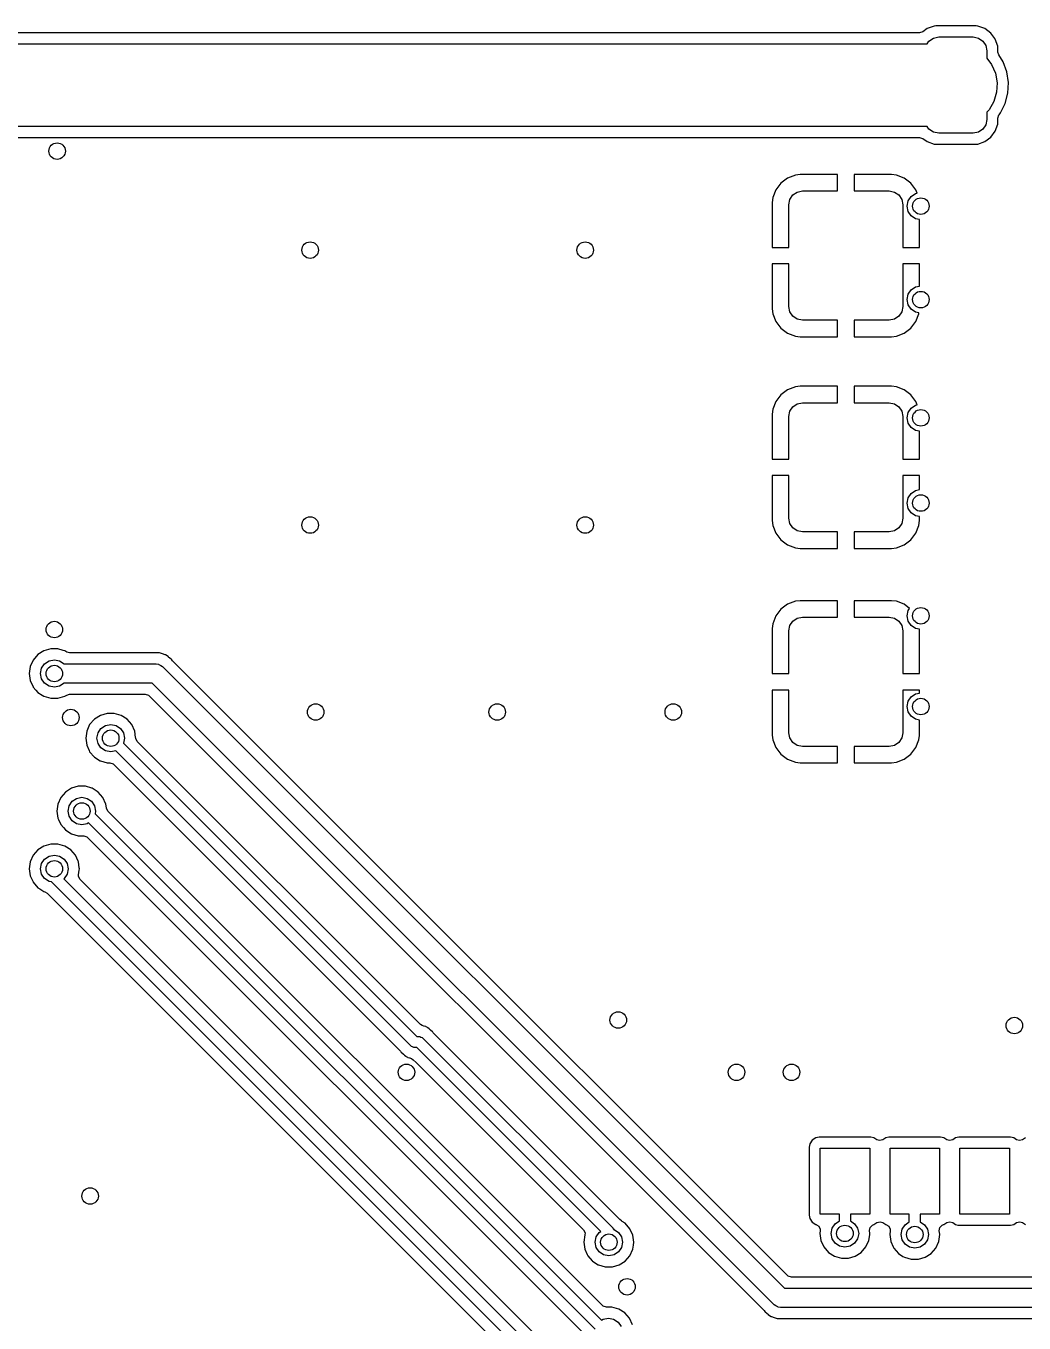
# Model space of a CAD drawing. Extents: x 100.3 to 185, y -144.7 to -85.3.
# Drawn here: x 152.83 to 170.98, y -131.51 to -107.92 of the extents above; entities that cross this region are included whole.
import ezdxf

# ---------------------------------------------------------------- set-up
doc = ezdxf.new("R2010")
doc.units = 0
doc.layers.add('BLACK', color=7, linetype='CONTINUOUS')

msp = doc.modelspace()

# ---------------------------------------------------------------- linework, layer by layer
at = {"layer": 'BLACK', "linetype": 'CONTINUOUS'}
for p, q in [((169.212, -107.972), (169.134, -108.03)), ((169.34, -107.927), (169.212, -107.972)), ((169.371, -107.924), (169.34, -107.927)), ((169.34, -107.927), (169.34, -107.927)), ((170.104, -107.924), (169.371, -107.924)), ((169.371, -107.924), (169.371, -107.924)), ((170.135, -107.927), (170.104, -107.924)), ((170.104, -107.924), (170.104, -107.924)), ((170.263, -107.972), (170.135, -107.927)), ((170.135, -107.927), (170.135, -107.927)), ((170.372, -108.053), (170.263, -107.972)), ((145.7, -108.25), (169.214, -108.25)), ((169.075, -108.049), (145.713, -108.049)), ((169.076, -108.049), (169.075, -108.049)), ((169.134, -108.03), (169.076, -108.049)), ((169.214, -108.25), (169.248, -108.198)), ((169.248, -108.198), (169.329, -108.144)), ((169.329, -108.144), (169.425, -108.125)), ((169.425, -108.125), (170.05, -108.125)), ((170.05, -108.125), (170.146, -108.144)), ((170.146, -108.144), (170.227, -108.198)), ((170.227, -108.198), (170.281, -108.279)), ((170.446, -108.153), (170.372, -108.053)), ((170.372, -108.053), (170.372, -108.053)), ((170.372, -108.053), (170.372, -108.053)), ((170.372, -108.053), (170.372, -108.053)), ((170.372, -108.053), (170.372, -108.053)), ((170.453, -108.162), (170.446, -108.153)), ((170.498, -108.29), (170.453, -108.162)), ((170.281, -108.279), (170.3, -108.375)), ((170.3, -108.375), (170.3, -108.508)), ((170.5, -108.321), (170.498, -108.29)), ((170.498, -108.29), (170.498, -108.29)), ((170.5, -108.399), (170.5, -108.321)), ((170.5, -108.321), (170.5, -108.321)), ((170.515, -108.451), (170.5, -108.399)), ((170.595, -108.579), (170.515, -108.451)), ((170.3, -108.508), (170.387, -108.625)), ((170.387, -108.625), (170.456, -108.785)), ((170.662, -108.761), (170.595, -108.579)), ((170.595, -108.579), (170.595, -108.579)), ((170.456, -108.785), (170.486, -108.956)), ((170.486, -108.956), (170.476, -109.13)), ((170.692, -108.952), (170.662, -108.761)), ((170.662, -108.761), (170.662, -108.761)), ((170.682, -109.145), (170.692, -108.952)), ((170.476, -109.13), (170.426, -109.297)), ((170.633, -109.332), (170.682, -109.145)), ((170.426, -109.297), (170.339, -109.448)), ((170.548, -109.505), (170.633, -109.332)), ((170.3, -109.625), (170.281, -109.721)), ((170.339, -109.448), (170.3, -109.489)), ((170.3, -109.489), (170.3, -109.625)), ((170.5, -109.601), (170.519, -109.543)), ((170.5, -109.679), (170.5, -109.601)), ((170.519, -109.543), (170.521, -109.54)), ((170.521, -109.54), (170.548, -109.505)), ((169.214, -109.75), (146.011, -109.75)), ((169.248, -109.802), (169.214, -109.75)), ((169.329, -109.856), (169.248, -109.802)), ((169.425, -109.875), (169.329, -109.856)), ((170.05, -109.875), (169.425, -109.875)), ((170.146, -109.856), (170.05, -109.875)), ((170.227, -109.802), (170.146, -109.856)), ((170.281, -109.721), (170.227, -109.802)), ((170.372, -109.947), (170.453, -109.838)), ((170.453, -109.838), (170.498, -109.71)), ((170.498, -109.71), (170.5, -109.679)), ((170.5, -109.679), (170.5, -109.679)), ((146.135, -109.95), (153.397, -109.95)), ((153.397, -109.95), (153.4, -109.95)), ((153.4, -109.95), (153.403, -109.95)), ((153.403, -109.95), (169.075, -109.95)), ((169.075, -109.95), (169.133, -109.969)), ((169.133, -109.969), (169.134, -109.97)), ((169.134, -109.97), (169.212, -110.028)), ((169.212, -110.028), (169.212, -110.028)), ((169.212, -110.028), (169.212, -110.028)), ((169.212, -110.028), (169.34, -110.073)), ((169.34, -110.073), (169.371, -110.075)), ((169.371, -110.075), (169.371, -110.075)), ((169.371, -110.075), (169.371, -110.075)), ((169.371, -110.075), (170.104, -110.075)), ((170.104, -110.075), (170.135, -110.073)), ((170.104, -110.075), (170.104, -110.075)), ((170.135, -110.073), (170.263, -110.028)), ((170.263, -110.028), (170.372, -109.947)), ((166.557, -110.782), (166.466, -110.903)), ((166.678, -110.691), (166.557, -110.782)), ((166.819, -110.636), (166.678, -110.691)), ((166.907, -110.625), (166.819, -110.636)), ((167.587, -110.625), (166.907, -110.625)), ((167.588, -110.625), (167.587, -110.625)), ((167.588, -110.925), (167.588, -110.625)), ((167.887, -110.625), (167.887, -110.925)), ((167.888, -110.625), (167.887, -110.625)), ((168.568, -110.625), (167.888, -110.625)), ((168.656, -110.636), (168.568, -110.625)), ((168.797, -110.691), (168.656, -110.636)), ((168.918, -110.782), (168.797, -110.691)), ((169.009, -110.903), (168.918, -110.782)), ((166.411, -111.044), (166.4, -111.132)), ((166.466, -110.903), (166.411, -111.044)), ((166.7, -111.175), (166.719, -111.079)), ((166.719, -111.079), (166.773, -110.998)), ((166.773, -110.998), (166.854, -110.944)), ((166.854, -110.944), (166.95, -110.925)), ((166.95, -110.925), (167.588, -110.925)), ((167.887, -110.925), (168.525, -110.925)), ((168.525, -110.925), (168.621, -110.944)), ((168.621, -110.944), (168.702, -110.998)), ((168.702, -110.998), (168.756, -111.079)), ((168.756, -111.079), (168.775, -111.175)), ((168.869, -111.104), (168.923, -111.023)), ((168.923, -111.023), (169.004, -110.969)), ((169.004, -110.969), (169.033, -110.963)), ((169.033, -110.963), (169.009, -110.903)), ((166.4, -111.132), (166.4, -111.95)), ((166.7, -111.95), (166.7, -111.175)), ((168.775, -111.175), (168.775, -111.95)), ((168.85, -111.2), (168.869, -111.104)), ((168.869, -111.296), (168.85, -111.2)), ((168.923, -111.377), (168.869, -111.296)), ((169.004, -111.431), (168.923, -111.377)), ((169.075, -111.445), (169.004, -111.431)), ((169.075, -111.95), (169.075, -111.445)), ((166.4, -111.95), (166.4, -111.95)), ((166.4, -111.95), (166.7, -111.95)), ((168.775, -111.95), (169.075, -111.95)), ((169.075, -111.95), (169.075, -111.95)), ((166.4, -112.25), (166.4, -113.068)), ((166.7, -112.25), (166.4, -112.25)), ((166.4, -112.25), (166.4, -112.25)), ((166.7, -113.025), (166.7, -112.25)), ((169.075, -112.25), (168.775, -112.25)), ((168.775, -112.25), (168.775, -113.025)), ((169.075, -112.655), (169.075, -112.25)), ((169.075, -112.25), (169.075, -112.25)), ((168.869, -112.804), (168.923, -112.723)), ((168.923, -112.723), (169.004, -112.669)), ((169.004, -112.669), (169.075, -112.655)), ((168.85, -112.9), (168.869, -112.804)), ((168.869, -112.996), (168.85, -112.9)), ((166.4, -113.068), (166.411, -113.156)), ((166.411, -113.156), (166.466, -113.297)), ((166.719, -113.121), (166.7, -113.025)), ((166.773, -113.202), (166.719, -113.121)), ((166.854, -113.256), (166.773, -113.202)), ((168.702, -113.202), (168.621, -113.256)), ((168.756, -113.121), (168.702, -113.202)), ((168.775, -113.025), (168.756, -113.121)), ((168.923, -113.077), (168.869, -112.996)), ((169.004, -113.131), (168.923, -113.077)), ((169.066, -113.143), (169.004, -113.131)), ((169.009, -113.297), (169.064, -113.156)), ((169.064, -113.156), (169.066, -113.143)), ((166.466, -113.297), (166.557, -113.418)), ((166.557, -113.418), (166.678, -113.509)), ((166.95, -113.275), (166.854, -113.256)), ((167.588, -113.275), (166.95, -113.275)), ((167.588, -113.575), (167.588, -113.275)), ((168.525, -113.275), (167.887, -113.275)), ((167.887, -113.275), (167.887, -113.575)), ((168.621, -113.256), (168.525, -113.275)), ((168.797, -113.509), (168.918, -113.418)), ((168.918, -113.418), (169.009, -113.297)), ((166.678, -113.509), (166.819, -113.564)), ((166.819, -113.564), (166.907, -113.575)), ((166.907, -113.575), (166.907, -113.575)), ((166.907, -113.575), (167.587, -113.575)), ((167.587, -113.575), (167.588, -113.575)), ((167.588, -113.575), (167.588, -113.575)), ((167.887, -113.575), (167.888, -113.575)), ((167.888, -113.575), (168.568, -113.575)), ((168.568, -113.575), (168.656, -113.564)), ((168.568, -113.575), (168.568, -113.575)), ((168.656, -113.564), (168.797, -113.509)), ((166.678, -114.541), (166.557, -114.632)), ((166.819, -114.486), (166.678, -114.541)), ((166.907, -114.475), (166.819, -114.486)), ((167.587, -114.475), (166.907, -114.475)), ((167.588, -114.475), (167.587, -114.475)), ((167.588, -114.775), (167.588, -114.475)), ((167.887, -114.475), (167.887, -114.775)), ((167.888, -114.475), (167.887, -114.475)), ((168.568, -114.475), (167.888, -114.475)), ((168.656, -114.486), (168.568, -114.475)), ((168.797, -114.541), (168.656, -114.486)), ((168.918, -114.632), (168.797, -114.541)), ((166.466, -114.753), (166.411, -114.894)), ((166.557, -114.632), (166.466, -114.753)), ((166.719, -114.929), (166.773, -114.848)), ((166.773, -114.848), (166.854, -114.794)), ((166.854, -114.794), (166.95, -114.775)), ((166.95, -114.775), (167.588, -114.775)), ((167.887, -114.775), (168.525, -114.775)), ((168.525, -114.775), (168.621, -114.794)), ((168.621, -114.794), (168.702, -114.848)), ((168.702, -114.848), (168.756, -114.929)), ((169.009, -114.753), (168.918, -114.632)), ((168.923, -114.873), (169.004, -114.819)), ((169.004, -114.819), (169.033, -114.813)), ((169.033, -114.813), (169.009, -114.753)), ((166.411, -114.894), (166.4, -114.982)), ((166.4, -114.982), (166.4, -115.8)), ((166.7, -115.025), (166.719, -114.929)), ((166.7, -115.8), (166.7, -115.025)), ((168.756, -114.929), (168.775, -115.025)), ((168.775, -115.025), (168.775, -115.8)), ((168.85, -115.05), (168.869, -114.954)), ((168.869, -115.146), (168.85, -115.05)), ((168.869, -114.954), (168.923, -114.873)), ((168.923, -115.227), (168.869, -115.146)), ((169.004, -115.281), (168.923, -115.227)), ((169.075, -115.295), (169.004, -115.281)), ((169.075, -115.8), (169.075, -115.295)), ((166.4, -115.8), (166.7, -115.8)), ((166.4, -115.8), (166.4, -115.8)), ((168.775, -115.8), (169.075, -115.8)), ((169.075, -115.8), (169.075, -115.8)), ((166.4, -116.1), (166.4, -116.918)), ((166.7, -116.1), (166.4, -116.1)), ((166.4, -116.1), (166.4, -116.1)), ((166.7, -116.875), (166.7, -116.1)), ((169.075, -116.1), (168.775, -116.1)), ((168.775, -116.1), (168.775, -116.875)), ((169.075, -116.355), (169.075, -116.1)), ((169.075, -116.1), (169.075, -116.1)), ((168.85, -116.6), (168.869, -116.504)), ((168.869, -116.504), (168.923, -116.423)), ((168.923, -116.423), (169.004, -116.369)), ((169.004, -116.369), (169.075, -116.355)), ((168.869, -116.696), (168.85, -116.6)), ((168.923, -116.777), (168.869, -116.696)), ((166.4, -116.918), (166.411, -117.006)), ((166.719, -116.971), (166.7, -116.875)), ((166.773, -117.052), (166.719, -116.971)), ((168.756, -116.971), (168.702, -117.052)), ((168.775, -116.875), (168.756, -116.971)), ((169.004, -116.831), (168.923, -116.777)), ((169.075, -116.845), (169.004, -116.831)), ((169.064, -117.006), (169.075, -116.918)), ((169.075, -116.918), (169.075, -116.845)), ((169.075, -116.918), (169.075, -116.918)), ((166.411, -117.006), (166.466, -117.147)), ((166.466, -117.147), (166.557, -117.268)), ((166.854, -117.106), (166.773, -117.052)), ((166.95, -117.125), (166.854, -117.106)), ((167.588, -117.125), (166.95, -117.125)), ((167.588, -117.425), (167.588, -117.125)), ((168.525, -117.125), (167.887, -117.125)), ((167.887, -117.125), (167.887, -117.425)), ((168.621, -117.106), (168.525, -117.125)), ((168.702, -117.052), (168.621, -117.106)), ((168.918, -117.268), (169.009, -117.147)), ((169.009, -117.147), (169.064, -117.006)), ((166.557, -117.268), (166.678, -117.359)), ((166.678, -117.359), (166.819, -117.414)), ((166.819, -117.414), (166.907, -117.425)), ((166.907, -117.425), (166.907, -117.425)), ((166.907, -117.425), (167.587, -117.425)), ((167.587, -117.425), (167.588, -117.425)), ((167.588, -117.425), (167.588, -117.425)), ((167.887, -117.425), (167.888, -117.425)), ((167.888, -117.425), (168.568, -117.425)), ((168.568, -117.425), (168.656, -117.414)), ((168.568, -117.425), (168.568, -117.425)), ((168.656, -117.414), (168.797, -117.359)), ((168.797, -117.359), (168.918, -117.268)), ((166.819, -118.386), (166.678, -118.441)), ((166.907, -118.375), (166.819, -118.386)), ((167.587, -118.375), (166.907, -118.375)), ((167.588, -118.375), (167.587, -118.375)), ((167.588, -118.675), (167.588, -118.375)), ((167.887, -118.375), (167.887, -118.675)), ((167.888, -118.375), (167.887, -118.375)), ((168.568, -118.375), (167.888, -118.375)), ((168.656, -118.386), (168.568, -118.375)), ((168.797, -118.441), (168.656, -118.386)), ((166.557, -118.532), (166.466, -118.653)), ((166.678, -118.441), (166.557, -118.532)), ((168.895, -118.515), (168.797, -118.441)), ((168.85, -118.65), (168.869, -118.554)), ((168.869, -118.554), (168.895, -118.515)), ((166.411, -118.794), (166.4, -118.882)), ((166.466, -118.653), (166.411, -118.794)), ((166.7, -118.925), (166.719, -118.829)), ((166.719, -118.829), (166.773, -118.748)), ((166.773, -118.748), (166.854, -118.694)), ((166.854, -118.694), (166.95, -118.675)), ((166.95, -118.675), (167.588, -118.675)), ((167.887, -118.675), (168.525, -118.675)), ((168.525, -118.675), (168.621, -118.694)), ((168.621, -118.694), (168.702, -118.748)), ((168.702, -118.748), (168.756, -118.829)), ((168.756, -118.829), (168.775, -118.925)), ((168.869, -118.746), (168.85, -118.65)), ((168.923, -118.827), (168.869, -118.746)), ((169.004, -118.881), (168.923, -118.827)), ((166.4, -118.882), (166.4, -119.7)), ((166.7, -119.7), (166.7, -118.925)), ((168.775, -118.925), (168.775, -119.7)), ((169.075, -118.895), (169.004, -118.881)), ((169.075, -119.7), (169.075, -118.895)), ((153.161, -119.286), (153.052, -119.356)), ((153.285, -119.249), (153.161, -119.286)), ((153.161, -119.286), (153.161, -119.286)), ((153.415, -119.249), (153.285, -119.249)), ((153.285, -119.249), (153.285, -119.249)), ((153.511, -119.278), (153.415, -119.249)), ((153.415, -119.249), (153.415, -119.249)), ((153.539, -119.286), (153.511, -119.278)), ((153.575, -119.309), (153.539, -119.286)), ((153.628, -119.325), (153.575, -119.309)), ((155.191, -119.325), (153.628, -119.325)), ((155.193, -119.324), (155.191, -119.325)), ((155.241, -119.322), (155.193, -119.324)), ((155.247, -119.322), (155.241, -119.322)), ((155.255, -119.323), (155.247, -119.322)), ((155.247, -119.322), (155.247, -119.322)), ((155.247, -119.322), (155.247, -119.322)), ((155.263, -119.324), (155.255, -119.323)), ((155.314, -119.342), (155.263, -119.324)), ((155.316, -119.343), (155.314, -119.342)), ((155.367, -119.358), (155.316, -119.343)), ((152.913, -119.572), (152.895, -119.7)), ((152.967, -119.454), (152.913, -119.572)), ((153.052, -119.356), (152.967, -119.454)), ((153.119, -119.604), (153.173, -119.523)), ((153.173, -119.523), (153.254, -119.469)), ((153.254, -119.469), (153.35, -119.45)), ((153.35, -119.45), (153.446, -119.469)), ((153.446, -119.469), (153.527, -119.523)), ((153.527, -119.523), (153.528, -119.525)), ((153.528, -119.525), (155.2, -119.525)), ((155.2, -119.525), (155.242, -119.53)), ((155.242, -119.53), (155.247, -119.533)), ((155.247, -119.533), (155.252, -119.533)), ((155.252, -119.533), (155.284, -119.552)), ((155.284, -119.552), (155.316, -119.569)), ((155.316, -119.569), (155.319, -119.573)), ((155.319, -119.573), (155.324, -119.576)), ((155.324, -119.576), (166.622, -130.875)), ((155.374, -119.361), (155.367, -119.358)), ((155.381, -119.365), (155.374, -119.361)), ((155.424, -119.398), (155.381, -119.365)), ((155.425, -119.399), (155.424, -119.398)), ((155.433, -119.405), (155.425, -119.399)), ((155.444, -119.412), (155.433, -119.405)), ((155.447, -119.416), (155.444, -119.412)), ((155.444, -119.412), (155.444, -119.412)), ((155.444, -119.412), (155.444, -119.412)), ((155.451, -119.42), (155.447, -119.416)), ((155.48, -119.442), (155.451, -119.42)), ((155.482, -119.444), (155.48, -119.442)), ((155.487, -119.453), (155.482, -119.444)), ((155.5, -119.469), (155.487, -119.453)), ((155.731, -119.7), (155.5, -119.469)), ((152.895, -119.7), (152.895, -119.7)), ((152.895, -119.7), (152.913, -119.828)), ((153.1, -119.7), (153.119, -119.604)), ((153.119, -119.796), (153.1, -119.7)), ((153.173, -119.877), (153.119, -119.796)), ((156.849, -120.818), (155.731, -119.7)), ((166.4, -119.7), (166.7, -119.7)), ((166.4, -119.7), (166.4, -119.7)), ((168.775, -119.7), (169.075, -119.7)), ((169.075, -119.7), (169.075, -119.7)), ((152.913, -119.828), (152.966, -119.944)), ((152.966, -119.944), (152.967, -119.946)), ((152.967, -119.946), (153.015, -120.002)), ((153.015, -120.002), (153.052, -120.044)), ((153.052, -120.044), (153.13, -120.094)), ((153.254, -119.931), (153.173, -119.877)), ((153.35, -119.95), (153.254, -119.931)), ((153.446, -119.931), (153.35, -119.95)), ((153.527, -119.877), (153.446, -119.931)), ((153.528, -119.875), (153.527, -119.877)), ((155.128, -119.875), (153.528, -119.875)), ((166.426, -131.174), (155.128, -119.875)), ((166.7, -120), (166.4, -120)), ((166.4, -120), (166.4, -120)), ((166.4, -120), (166.4, -120.818)), ((166.7, -120.775), (166.7, -120)), ((169.075, -120), (168.775, -120)), ((168.775, -120), (168.775, -120.775)), ((169.075, -120.055), (169.075, -120)), ((169.075, -120), (169.075, -120)), ((153.13, -120.094), (153.161, -120.114)), ((153.161, -120.114), (153.285, -120.15)), ((153.285, -120.15), (153.285, -120.15)), ((153.285, -120.15), (153.415, -120.15)), ((153.415, -120.15), (153.539, -120.114)), ((153.415, -120.15), (153.415, -120.15)), ((153.539, -120.114), (153.575, -120.091)), ((153.575, -120.091), (153.628, -120.075)), ((153.628, -120.075), (155.003, -120.075)), ((155.003, -120.075), (155.062, -120.094)), ((155.062, -120.094), (155.073, -120.104)), ((155.073, -120.104), (166.25, -131.281)), ((168.85, -120.3), (168.869, -120.204)), ((168.869, -120.204), (168.923, -120.123)), ((168.923, -120.123), (169.004, -120.069)), ((169.004, -120.069), (169.075, -120.055)), ((154.186, -120.461), (154.077, -120.531)), ((154.31, -120.424), (154.186, -120.461)), ((154.186, -120.461), (154.186, -120.461)), ((154.44, -120.424), (154.31, -120.424)), ((154.31, -120.424), (154.31, -120.424)), ((154.564, -120.461), (154.44, -120.424)), ((154.44, -120.424), (154.44, -120.424)), ((154.673, -120.531), (154.564, -120.461)), ((154.564, -120.461), (154.564, -120.461)), ((154.564, -120.461), (154.564, -120.461)), ((154.564, -120.461), (154.564, -120.461)), ((168.869, -120.396), (168.85, -120.3)), ((168.923, -120.477), (168.869, -120.396)), ((169.004, -120.531), (168.923, -120.477)), ((153.938, -120.747), (153.92, -120.875)), ((153.992, -120.629), (153.938, -120.747)), ((154.077, -120.531), (153.992, -120.629)), ((154.144, -120.779), (154.198, -120.698)), ((154.198, -120.698), (154.279, -120.644)), ((154.279, -120.644), (154.375, -120.625)), ((154.375, -120.625), (154.471, -120.644)), ((154.471, -120.644), (154.552, -120.698)), ((154.552, -120.698), (154.606, -120.779)), ((154.758, -120.629), (154.673, -120.531)), ((154.673, -120.531), (154.673, -120.531)), ((154.673, -120.531), (154.673, -120.531)), ((154.812, -120.747), (154.758, -120.629)), ((154.758, -120.629), (154.758, -120.629)), ((154.828, -120.86), (154.812, -120.747)), ((169.075, -120.545), (169.004, -120.531)), ((169.075, -120.818), (169.075, -120.545)), ((153.92, -120.875), (153.92, -120.875)), ((153.92, -120.875), (153.938, -121.003)), ((154.125, -120.875), (154.144, -120.779)), ((154.144, -120.971), (154.125, -120.875)), ((154.198, -121.052), (154.144, -120.971)), ((154.606, -120.779), (154.625, -120.875)), ((154.625, -120.875), (154.607, -120.966)), ((154.607, -120.966), (159.941, -126.3)), ((154.83, -120.875), (154.828, -120.86)), ((154.831, -120.878), (154.83, -120.875)), ((154.831, -120.879), (154.831, -120.878)), ((154.858, -120.934), (154.831, -120.879)), ((160.004, -126.079), (154.858, -120.934)), ((160.281, -124.25), (156.849, -120.818)), ((166.4, -120.818), (166.411, -120.906)), ((166.411, -120.906), (166.466, -121.047)), ((166.719, -120.871), (166.7, -120.775)), ((166.773, -120.952), (166.719, -120.871)), ((166.854, -121.006), (166.773, -120.952)), ((168.702, -120.952), (168.621, -121.006)), ((168.756, -120.871), (168.702, -120.952)), ((168.775, -120.775), (168.756, -120.871)), ((169.009, -121.047), (169.064, -120.906)), ((169.064, -120.906), (169.074, -120.829)), ((169.074, -120.829), (169.075, -120.818)), ((169.075, -120.818), (169.075, -120.818)), ((153.938, -121.003), (153.981, -121.097)), ((153.981, -121.097), (153.992, -121.121)), ((153.992, -121.121), (154.077, -121.219)), ((154.077, -121.219), (154.077, -121.219)), ((154.077, -121.219), (154.185, -121.288)), ((154.279, -121.106), (154.198, -121.052)), ((154.375, -121.125), (154.279, -121.106)), ((154.466, -121.107), (154.375, -121.125)), ((159.829, -126.471), (154.466, -121.107)), ((166.466, -121.047), (166.557, -121.168)), ((166.557, -121.168), (166.678, -121.259)), ((166.95, -121.025), (166.854, -121.006)), ((167.588, -121.025), (166.95, -121.025)), ((167.588, -121.325), (167.588, -121.025)), ((168.525, -121.025), (167.887, -121.025)), ((167.887, -121.025), (167.887, -121.325)), ((168.621, -121.006), (168.525, -121.025)), ((168.797, -121.259), (168.918, -121.168)), ((168.918, -121.168), (169.009, -121.047)), ((154.185, -121.288), (154.186, -121.289)), ((154.186, -121.289), (154.31, -121.325)), ((154.31, -121.325), (154.36, -121.325)), ((154.36, -121.325), (154.418, -121.344)), ((154.418, -121.344), (154.43, -121.354)), ((154.43, -121.354), (159.641, -126.566)), ((166.678, -121.259), (166.819, -121.314)), ((166.819, -121.314), (166.907, -121.325)), ((166.907, -121.325), (166.907, -121.325)), ((166.907, -121.325), (167.587, -121.325)), ((167.587, -121.325), (167.588, -121.325)), ((167.887, -121.325), (167.888, -121.325)), ((167.888, -121.325), (168.568, -121.325)), ((168.568, -121.325), (168.656, -121.314)), ((168.568, -121.325), (168.568, -121.325)), ((168.656, -121.314), (168.797, -121.259)), ((153.552, -121.856), (153.467, -121.954)), ((153.661, -121.786), (153.552, -121.856)), ((153.785, -121.749), (153.661, -121.786)), ((153.661, -121.786), (153.661, -121.786)), ((153.915, -121.749), (153.785, -121.749)), ((153.785, -121.749), (153.785, -121.749)), ((154.034, -121.784), (153.915, -121.749)), ((153.915, -121.749), (153.915, -121.749)), ((154.039, -121.786), (154.034, -121.784)), ((154.148, -121.856), (154.039, -121.786)), ((154.039, -121.786), (154.039, -121.786)), ((154.039, -121.786), (154.039, -121.786)), ((154.233, -121.954), (154.148, -121.856)), ((154.148, -121.856), (154.148, -121.856)), ((154.148, -121.856), (154.148, -121.856)), ((153.413, -122.072), (153.395, -122.2)), ((153.467, -121.954), (153.413, -122.072)), ((153.6, -122.2), (153.619, -122.104)), ((153.619, -122.104), (153.673, -122.023)), ((153.673, -122.023), (153.754, -121.969)), ((153.754, -121.969), (153.85, -121.95)), ((153.85, -121.95), (153.946, -121.969)), ((153.946, -121.969), (154.027, -122.023)), ((154.027, -122.023), (154.081, -122.104)), ((154.081, -122.104), (154.1, -122.2)), ((154.287, -122.072), (154.233, -121.954)), ((154.297, -122.144), (154.287, -122.072)), ((154.297, -122.146), (154.297, -122.144)), ((154.325, -122.2), (154.297, -122.146)), ((153.395, -122.2), (153.395, -122.2)), ((153.395, -122.2), (153.413, -122.328)), ((153.413, -122.328), (153.424, -122.352)), ((153.424, -122.352), (153.467, -122.446)), ((153.619, -122.296), (153.6, -122.2)), ((153.673, -122.377), (153.619, -122.296)), ((153.754, -122.431), (153.673, -122.377)), ((154.1, -122.2), (154.09, -122.249)), ((154.09, -122.249), (163.298, -131.457)), ((163.315, -131.191), (154.325, -122.2)), ((153.467, -122.446), (153.515, -122.502)), ((153.515, -122.502), (153.552, -122.544)), ((153.552, -122.544), (153.63, -122.594)), ((153.63, -122.594), (153.661, -122.614)), ((153.661, -122.614), (153.785, -122.65)), ((153.85, -122.45), (153.754, -122.431)), ((153.946, -122.431), (153.85, -122.45)), ((153.972, -122.413), (153.946, -122.431)), ((163.18, -131.621), (153.972, -122.413)), ((153.161, -122.836), (153.052, -122.906)), ((153.285, -122.8), (153.161, -122.836)), ((153.161, -122.836), (153.161, -122.836)), ((153.415, -122.8), (153.285, -122.8)), ((153.285, -122.8), (153.285, -122.8)), ((153.539, -122.836), (153.415, -122.8)), ((153.415, -122.8), (153.415, -122.8)), ((153.648, -122.906), (153.539, -122.836)), ((153.539, -122.836), (153.539, -122.836)), ((153.539, -122.836), (153.539, -122.836)), ((153.539, -122.836), (153.539, -122.836)), ((153.785, -122.65), (153.785, -122.65)), ((153.785, -122.65), (153.885, -122.65)), ((153.885, -122.65), (153.943, -122.669)), ((153.943, -122.669), (153.955, -122.679)), ((153.955, -122.679), (162.945, -131.67)), ((152.967, -123.004), (152.913, -123.122)), ((153.052, -122.906), (152.967, -123.004)), ((153.119, -123.154), (153.173, -123.073)), ((153.173, -123.073), (153.254, -123.019)), ((153.254, -123.019), (153.35, -123)), ((153.35, -123), (153.446, -123.019)), ((153.446, -123.019), (153.527, -123.073)), ((153.527, -123.073), (153.581, -123.154)), ((153.733, -123.004), (153.648, -122.906)), ((153.648, -122.906), (153.648, -122.906)), ((153.648, -122.906), (153.648, -122.906)), ((153.782, -123.112), (153.733, -123.004)), ((153.787, -123.122), (153.782, -123.112)), ((152.913, -123.122), (152.895, -123.25)), ((152.895, -123.25), (152.895, -123.25)), ((152.895, -123.25), (152.913, -123.378)), ((153.1, -123.25), (153.119, -123.154)), ((153.119, -123.346), (153.1, -123.25)), ((153.173, -123.427), (153.119, -123.346)), ((153.581, -123.346), (153.527, -123.427)), ((153.581, -123.154), (153.6, -123.25)), ((153.6, -123.25), (153.581, -123.346)), ((153.803, -123.235), (153.787, -123.122)), ((153.79, -123.358), (153.802, -123.272)), ((153.802, -123.272), (153.805, -123.25)), ((153.805, -123.25), (153.803, -123.235)), ((152.913, -123.378), (152.963, -123.486)), ((152.963, -123.486), (152.967, -123.496)), ((152.967, -123.496), (153.052, -123.594)), ((153.254, -123.481), (153.173, -123.427)), ((153.298, -123.49), (153.254, -123.481)), ((163.118, -133.309), (153.298, -123.49)), ((153.527, -123.427), (153.522, -123.43)), ((153.522, -123.43), (163.259, -133.168)), ((153.79, -123.388), (153.79, -123.358)), ((153.818, -123.443), (153.79, -123.388)), ((163.295, -132.921), (153.818, -123.443)), ((153.052, -123.594), (153.052, -123.594)), ((153.052, -123.594), (153.086, -123.616)), ((153.086, -123.616), (153.161, -123.664)), ((153.161, -123.664), (153.176, -123.669)), ((153.176, -123.669), (153.219, -123.694)), ((153.219, -123.694), (162.867, -133.341)), ((165.581, -129.55), (160.281, -124.25)), ((160.038, -126.101), (160.004, -126.079)), ((160.064, -126.111), (160.038, -126.101)), ((160.07, -126.113), (160.064, -126.111)), ((160.101, -126.12), (160.07, -126.113)), ((160.109, -126.126), (160.101, -126.12)), ((160.101, -126.12), (160.101, -126.12)), ((160.13, -126.137), (160.109, -126.126)), ((160.139, -126.14), (160.13, -126.137)), ((160.162, -126.162), (160.139, -126.14)), ((160.168, -126.166), (160.162, -126.162)), ((160.17, -126.167), (160.168, -126.166)), ((160.171, -126.168), (160.17, -126.167)), ((160.185, -126.182), (160.171, -126.168)), ((160.186, -126.183), (160.185, -126.182)), ((160.222, -126.216), (160.186, -126.183)), ((159.941, -126.3), (159.978, -126.3)), ((159.978, -126.3), (159.985, -126.302)), ((159.985, -126.302), (159.993, -126.301)), ((159.993, -126.301), (160.014, -126.312)), ((160.014, -126.312), (160.037, -126.319)), ((160.037, -126.319), (160.041, -126.326)), ((160.041, -126.326), (160.049, -126.329)), ((160.049, -126.329), (163.501, -129.781)), ((160.227, -126.223), (160.222, -126.216)), ((160.228, -126.222), (160.227, -126.223)), ((160.236, -126.234), (160.228, -126.222)), ((163.625, -129.623), (160.236, -126.234)), ((159.641, -126.566), (159.65, -126.578)), ((159.65, -126.578), (159.651, -126.577)), ((159.651, -126.577), (159.656, -126.584)), ((159.656, -126.584), (159.692, -126.617)), ((159.692, -126.617), (159.693, -126.618)), ((159.693, -126.618), (159.701, -126.626)), ((159.701, -126.626), (159.707, -126.632)), ((159.707, -126.632), (159.71, -126.634)), ((159.71, -126.634), (159.716, -126.638)), ((159.716, -126.638), (159.739, -126.66)), ((159.836, -126.474), (159.829, -126.471)), ((159.841, -126.481), (159.836, -126.474)), ((159.863, -126.488), (159.841, -126.481)), ((159.884, -126.499), (159.863, -126.488)), ((159.892, -126.498), (159.884, -126.499)), ((159.9, -126.5), (159.892, -126.498)), ((159.936, -126.5), (159.9, -126.5)), ((163.281, -129.845), (159.936, -126.5)), ((159.739, -126.66), (159.739, -126.66)), ((159.739, -126.66), (159.739, -126.66)), ((159.739, -126.66), (159.748, -126.663)), ((159.748, -126.663), (159.768, -126.674)), ((159.768, -126.674), (159.777, -126.68)), ((159.777, -126.68), (159.808, -126.687)), ((159.808, -126.687), (159.814, -126.689)), ((159.814, -126.689), (159.826, -126.694)), ((159.826, -126.694), (159.84, -126.699)), ((159.84, -126.699), (159.874, -126.721)), ((159.874, -126.721), (159.925, -126.772)), ((159.925, -126.772), (159.927, -126.773)), ((159.927, -126.773), (159.928, -126.775)), ((159.928, -126.775), (162.968, -129.815)), ((167.081, -128.252), (167.07, -128.31)), ((167.125, -128.185), (167.081, -128.252)), ((167.081, -128.252), (167.081, -128.252)), ((167.192, -128.141), (167.125, -128.185)), ((167.125, -128.185), (167.125, -128.185)), ((167.25, -128.13), (167.192, -128.141)), ((167.192, -128.141), (167.192, -128.141)), ((168.19, -128.13), (167.25, -128.13)), ((167.25, -128.13), (167.25, -128.13)), ((167.25, -128.13), (167.25, -128.13)), ((168.248, -128.141), (168.19, -128.13)), ((168.19, -128.13), (168.19, -128.13)), ((168.3, -128.176), (168.248, -128.141)), ((168.248, -128.141), (168.248, -128.141)), ((168.248, -128.141), (168.248, -128.141)), ((168.248, -128.141), (168.248, -128.141)), ((168.351, -128.192), (168.3, -128.176)), ((168.41, -128.176), (168.351, -128.192)), ((168.462, -128.141), (168.41, -128.176)), ((168.52, -128.13), (168.462, -128.141)), ((168.462, -128.141), (168.462, -128.141)), ((169.46, -128.13), (168.52, -128.13)), ((168.52, -128.13), (168.52, -128.13)), ((168.52, -128.13), (168.52, -128.13)), ((169.518, -128.141), (169.46, -128.13)), ((169.46, -128.13), (169.46, -128.13)), ((169.57, -128.176), (169.518, -128.141)), ((169.518, -128.141), (169.518, -128.141)), ((169.518, -128.141), (169.518, -128.141)), ((169.518, -128.141), (169.518, -128.141)), ((169.621, -128.192), (169.57, -128.176)), ((169.68, -128.176), (169.621, -128.192)), ((169.732, -128.141), (169.68, -128.176)), ((169.79, -128.13), (169.732, -128.141)), ((169.732, -128.141), (169.732, -128.141)), ((170.73, -128.13), (169.79, -128.13)), ((169.79, -128.13), (169.79, -128.13)), ((169.79, -128.13), (169.79, -128.13)), ((170.788, -128.141), (170.73, -128.13)), ((170.73, -128.13), (170.73, -128.13)), ((170.84, -128.176), (170.788, -128.141)), ((170.788, -128.141), (170.788, -128.141)), ((170.788, -128.141), (170.788, -128.141)), ((170.788, -128.141), (170.788, -128.141)), ((170.891, -128.192), (170.84, -128.176)), ((170.95, -128.176), (170.891, -128.192)), ((171.002, -128.141), (170.95, -128.176)), ((167.07, -128.31), (167.07, -128.31)), ((167.07, -128.31), (167.07, -129.55)), ((167.27, -129.53), (167.27, -128.33)), ((167.27, -128.33), (168.17, -128.33)), ((168.17, -128.33), (168.17, -129.53)), ((168.54, -129.53), (168.54, -128.33)), ((168.54, -128.33), (169.44, -128.33)), ((169.44, -128.33), (169.44, -129.53)), ((169.81, -129.53), (169.81, -128.33)), ((169.81, -128.33), (170.71, -128.33)), ((170.71, -128.33), (170.71, -129.53)), ((163.63, -129.627), (163.625, -129.623)), ((163.659, -129.649), (163.63, -129.627)), ((163.674, -129.662), (163.659, -129.649)), ((163.728, -129.696), (163.674, -129.662)), ((163.813, -129.794), (163.728, -129.696)), ((163.728, -129.696), (163.728, -129.696)), ((166.677, -130.646), (165.581, -129.55)), ((167.07, -129.55), (167.081, -129.608)), ((167.07, -129.55), (167.07, -129.55)), ((167.081, -129.608), (167.081, -129.608)), ((167.081, -129.608), (167.125, -129.675)), ((167.125, -129.675), (167.125, -129.675)), ((167.125, -129.675), (167.192, -129.719)), ((167.192, -129.719), (167.193, -129.719)), ((167.193, -129.719), (167.196, -129.72)), ((167.196, -129.72), (167.201, -129.723)), ((167.62, -129.53), (167.27, -129.53)), ((167.489, -129.784), (167.543, -129.703)), ((167.543, -129.703), (167.62, -129.652)), ((167.62, -129.652), (167.62, -129.53)), ((168.17, -129.53), (167.82, -129.53)), ((167.82, -129.53), (167.82, -129.652)), ((167.82, -129.652), (167.897, -129.703)), ((167.897, -129.703), (167.951, -129.784)), ((168.222, -129.727), (168.247, -129.719)), ((168.247, -129.719), (168.248, -129.719)), ((168.248, -129.719), (168.3, -129.684)), ((168.3, -129.684), (168.359, -129.668)), ((168.359, -129.668), (168.41, -129.684)), ((168.41, -129.684), (168.462, -129.719)), ((168.462, -129.719), (168.466, -129.72)), ((168.466, -129.72), (168.52, -129.75)), ((168.89, -129.53), (168.54, -129.53)), ((168.813, -129.723), (168.89, -129.672)), ((168.89, -129.672), (168.89, -129.53)), ((169.44, -129.53), (169.09, -129.53)), ((169.09, -129.53), (169.09, -129.672)), ((169.09, -129.672), (169.167, -129.723)), ((169.49, -129.728), (169.514, -129.72)), ((169.514, -129.72), (169.518, -129.719)), ((169.518, -129.719), (169.57, -129.684)), ((169.57, -129.684), (169.629, -129.668)), ((169.629, -129.668), (169.68, -129.684)), ((169.68, -129.684), (169.732, -129.719)), ((169.732, -129.719), (169.773, -129.727)), ((170.71, -129.53), (169.81, -129.53)), ((170.73, -129.731), (170.788, -129.719)), ((170.788, -129.719), (170.84, -129.684)), ((170.84, -129.684), (170.899, -129.668)), ((170.899, -129.668), (170.95, -129.684)), ((170.95, -129.684), (171.002, -129.719)), ((162.968, -129.815), (162.996, -129.87)), ((162.994, -129.905), (162.975, -130.04)), ((162.996, -129.87), (162.993, -129.905)), ((162.993, -129.905), (162.994, -129.905)), ((163.18, -130.04), (163.199, -129.944)), ((163.199, -129.944), (163.253, -129.863)), ((163.253, -129.863), (163.281, -129.845)), ((163.501, -129.781), (163.504, -129.789)), ((163.504, -129.789), (163.511, -129.793)), ((163.511, -129.793), (163.515, -129.807)), ((163.515, -129.807), (163.526, -129.809)), ((163.526, -129.809), (163.607, -129.863)), ((163.607, -129.863), (163.661, -129.944)), ((163.661, -129.944), (163.68, -130.04)), ((163.867, -129.912), (163.813, -129.794)), ((163.885, -130.04), (163.867, -129.912)), ((167.201, -129.723), (167.201, -129.723)), ((167.201, -129.723), (167.247, -129.749)), ((167.247, -129.749), (167.272, -129.805)), ((167.272, -129.83), (167.265, -129.88)), ((167.265, -129.88), (167.265, -129.88)), ((167.265, -129.88), (167.283, -130.008)), ((167.272, -129.805), (167.272, -129.83)), ((167.47, -129.88), (167.489, -129.784)), ((167.489, -129.976), (167.47, -129.88)), ((167.951, -129.784), (167.97, -129.88)), ((167.97, -129.88), (167.951, -129.976)), ((168.157, -130.008), (168.172, -129.905)), ((168.168, -129.83), (168.178, -129.77)), ((168.175, -129.88), (168.168, -129.83)), ((168.172, -129.905), (168.175, -129.88)), ((168.175, -129.88), (168.175, -129.88)), ((168.178, -129.77), (168.222, -129.727)), ((168.52, -129.75), (168.545, -129.805)), ((168.545, -129.832), (168.535, -129.9)), ((168.535, -129.9), (168.535, -129.9)), ((168.535, -129.9), (168.553, -130.028)), ((168.545, -129.805), (168.545, -129.831)), ((168.545, -129.831), (168.545, -129.832)), ((168.74, -129.9), (168.759, -129.804)), ((168.759, -129.996), (168.74, -129.9)), ((168.759, -129.804), (168.813, -129.723)), ((169.167, -129.723), (169.221, -129.804)), ((169.221, -129.804), (169.24, -129.9)), ((169.24, -129.9), (169.221, -129.996)), ((169.427, -130.028), (169.445, -129.9)), ((169.435, -129.831), (169.446, -129.771)), ((169.444, -129.893), (169.435, -129.831)), ((169.445, -129.9), (169.444, -129.893)), ((169.446, -129.771), (169.49, -129.728)), ((169.773, -129.727), (169.79, -129.73)), ((169.79, -129.73), (169.79, -129.73)), ((169.79, -129.73), (169.79, -129.731)), ((169.79, -129.731), (169.79, -129.731)), ((169.79, -129.731), (170.73, -129.731)), ((170.73, -129.731), (170.73, -129.731)), ((162.975, -130.04), (162.975, -130.04)), ((162.975, -130.04), (162.993, -130.168)), ((162.993, -130.168), (163.038, -130.265)), ((163.199, -130.136), (163.18, -130.04)), ((163.253, -130.217), (163.199, -130.136)), ((163.661, -130.136), (163.607, -130.217)), ((163.68, -130.04), (163.661, -130.136)), ((163.813, -130.286), (163.867, -130.168)), ((163.867, -130.168), (163.877, -130.095)), ((163.877, -130.095), (163.885, -130.04)), ((163.885, -130.04), (163.885, -130.04)), ((167.283, -130.008), (167.335, -130.121)), ((167.335, -130.121), (167.337, -130.126)), ((167.337, -130.126), (167.422, -130.224)), ((167.543, -130.057), (167.489, -129.976)), ((167.624, -130.111), (167.543, -130.057)), ((167.72, -130.13), (167.624, -130.111)), ((167.816, -130.111), (167.72, -130.13)), ((167.897, -130.057), (167.816, -130.111)), ((167.951, -129.976), (167.897, -130.057)), ((168.018, -130.224), (168.103, -130.126)), ((168.103, -130.126), (168.157, -130.008)), ((168.553, -130.028), (168.598, -130.125)), ((168.598, -130.125), (168.607, -130.146)), ((168.607, -130.146), (168.692, -130.244)), ((168.813, -130.077), (168.759, -129.996)), ((168.894, -130.131), (168.813, -130.077)), ((168.99, -130.15), (168.894, -130.131)), ((169.086, -130.131), (168.99, -130.15)), ((169.167, -130.077), (169.086, -130.131)), ((169.221, -129.996), (169.167, -130.077)), ((169.288, -130.244), (169.373, -130.146)), ((169.373, -130.146), (169.427, -130.028)), ((163.038, -130.265), (163.047, -130.286)), ((163.047, -130.286), (163.125, -130.376)), ((163.125, -130.376), (163.132, -130.384)), ((163.132, -130.384), (163.237, -130.451)), ((163.334, -130.271), (163.253, -130.217)), ((163.43, -130.29), (163.334, -130.271)), ((163.526, -130.271), (163.43, -130.29)), ((163.607, -130.217), (163.526, -130.271)), ((163.619, -130.454), (163.728, -130.384)), ((163.728, -130.384), (163.813, -130.286)), ((167.422, -130.224), (167.422, -130.224)), ((167.422, -130.224), (167.531, -130.294)), ((167.531, -130.294), (167.531, -130.294)), ((167.531, -130.294), (167.655, -130.331)), ((167.655, -130.331), (167.655, -130.331)), ((167.655, -130.331), (167.785, -130.331)), ((167.785, -130.331), (167.909, -130.294)), ((167.785, -130.331), (167.785, -130.331)), ((167.909, -130.294), (168.018, -130.224)), ((168.692, -130.244), (168.692, -130.244)), ((168.692, -130.244), (168.774, -130.297)), ((168.774, -130.297), (168.801, -130.314)), ((168.801, -130.314), (168.925, -130.35)), ((168.925, -130.35), (168.925, -130.35)), ((168.925, -130.35), (169.055, -130.35)), ((169.055, -130.35), (169.179, -130.314)), ((169.055, -130.35), (169.055, -130.35)), ((169.179, -130.314), (169.288, -130.244)), ((163.237, -130.451), (163.241, -130.454)), ((163.241, -130.454), (163.365, -130.49)), ((163.365, -130.49), (163.365, -130.49)), ((163.365, -130.49), (163.495, -130.49)), ((163.495, -130.49), (163.619, -130.454)), ((163.495, -130.49), (163.495, -130.49)), ((166.688, -130.656), (166.677, -130.646)), ((166.747, -130.674), (166.688, -130.656)), ((166.622, -130.875), (171.423, -130.875)), ((171.322, -130.674), (166.747, -130.674)), ((163.327, -131.201), (163.315, -131.191)), ((163.385, -131.219), (163.327, -131.201)), ((163.485, -131.219), (163.385, -131.219)), ((163.609, -131.256), (163.485, -131.219)), ((163.485, -131.219), (163.485, -131.219)), ((163.718, -131.326), (163.609, -131.256)), ((163.609, -131.256), (163.609, -131.256)), ((163.609, -131.256), (163.609, -131.256)), ((163.609, -131.256), (163.609, -131.256)), ((163.803, -131.424), (163.718, -131.326)), ((163.718, -131.326), (163.718, -131.326)), ((163.718, -131.326), (163.718, -131.326)), ((166.25, -131.281), (166.263, -131.297)), ((166.263, -131.297), (166.27, -131.308)), ((166.27, -131.308), (166.299, -131.33)), ((166.299, -131.33), (166.303, -131.334)), ((166.303, -131.334), (166.306, -131.338)), ((166.306, -131.338), (166.325, -131.351)), ((166.325, -131.351), (166.326, -131.352)), ((166.326, -131.352), (166.369, -131.385)), ((166.431, -131.177), (166.426, -131.174)), ((166.434, -131.181), (166.431, -131.177)), ((166.466, -131.198), (166.434, -131.181)), ((166.498, -131.217), (166.466, -131.198)), ((166.503, -131.217), (166.498, -131.217)), ((166.508, -131.22), (166.503, -131.217)), ((166.55, -131.225), (166.508, -131.22)), ((171.423, -131.225), (166.55, -131.225)), ((163.298, -131.457), (163.324, -131.439)), ((163.324, -131.439), (163.42, -131.42)), ((163.42, -131.42), (163.516, -131.439)), ((163.516, -131.439), (163.597, -131.493)), ((163.597, -131.493), (163.651, -131.574)), ((163.857, -131.542), (163.803, -131.424)), ((166.369, -131.385), (166.369, -131.385)), ((166.369, -131.385), (166.376, -131.389)), ((166.376, -131.389), (166.383, -131.392)), ((166.383, -131.392), (166.383, -131.392)), ((166.383, -131.392), (166.434, -131.407)), ((166.434, -131.407), (166.436, -131.408)), ((166.436, -131.408), (166.487, -131.425)), ((166.487, -131.425), (166.487, -131.425)), ((166.487, -131.425), (166.495, -131.427)), ((166.495, -131.427), (166.503, -131.428)), ((166.503, -131.428), (166.557, -131.426)), ((166.503, -131.428), (166.503, -131.428)), ((166.557, -131.426), (166.559, -131.425)), ((166.559, -131.425), (171.322, -131.425))]:
    msp.add_line(p, q, dxfattribs=at)
at = {"layer": 'BLACK'}
for centre in [(153.4, -110.2), (169.1, -111.2), (158, -112), (163, -112), (169.1, -112.9), (169.1, -115.05), (169.1, -116.6), (158, -117), (163, -117), (169.1, -118.65), (153.35, -118.9), (153.35, -119.7), (158.1, -120.4), (161.4, -120.4), (164.6, -120.4), (169.1, -120.3), (153.65, -120.5), (154.375, -120.875), (153.85, -122.2), (153.35, -123.25), (163.6, -126), (170.8, -126.1), (159.75, -126.95), (165.75, -126.95), (166.75, -126.95), (154, -129.2), (163.43, -130.04), (167.72, -129.88), (168.99, -129.9), (163.76, -130.85)]:
    msp.add_circle(centre, 0.15, dxfattribs=at)

doc.saveas('drawing.dxf')
